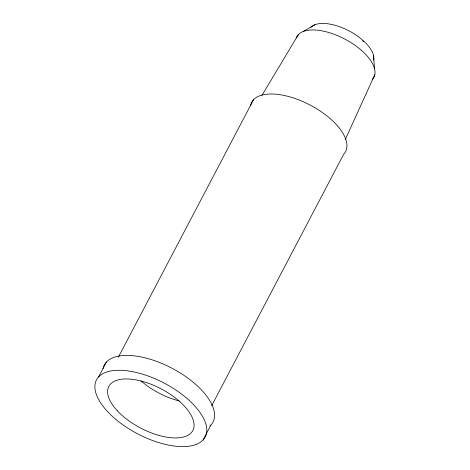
<?xml version="1.0" encoding="UTF-8"?>
<svg xmlns="http://www.w3.org/2000/svg" width="470" height="470" viewBox="0 0 470 470"><rect width="100%" height="100%" fill="white"/><g stroke="black" fill="none" stroke-linecap="round" stroke-linejoin="round"><path stroke-width="0.7" d="M345.162 139.755L374.807 74.654M98.618 376.911L106.42 362.053M118.311 357.265L253.53 99.716M211.582 405.88L343.729 154.172A53.016 24.728 27.7 0 0 309.959 104.969A53.016 24.728 27.7 0 0 250.569 105.456M203.064 439.967A61.388 28.629 27.7 0 0 142.146 374.038A61.388 28.629 27.7 0 0 107.319 411.309A61.388 28.629 27.7 0 0 203.064 439.967L210.866 425.103M261.925 95.41L298.315 34.657M303.268 31.467L314.994 24.687M373.474 55.272L374.543 68.743M179.381 401.004A47.441 22.125 27.7 0 1 140.982 380.923M296.241 38.064A43.534 20.304 27.7 0 1 345.902 39.633A43.534 20.304 27.7 0 1 372.375 79.365M362.54 40.778A34.604 16.139 27.7 0 1 363.545 41.701M310.929 27.301A35.72 16.656 27.7 0 1 348.946 30.838A35.72 16.656 27.7 0 1 373.691 60.125M102.995 368.691A61.388 28.629 27.7 0 1 172.942 368.75A61.388 28.629 27.7 0 1 209.949 426.008M117.206 410.657A47.441 22.125 27.7 0 0 191.196 432.799A47.441 22.125 27.7 0 0 144.12 381.857A47.441 22.125 27.7 0 0 117.206 410.657"/></g></svg>
